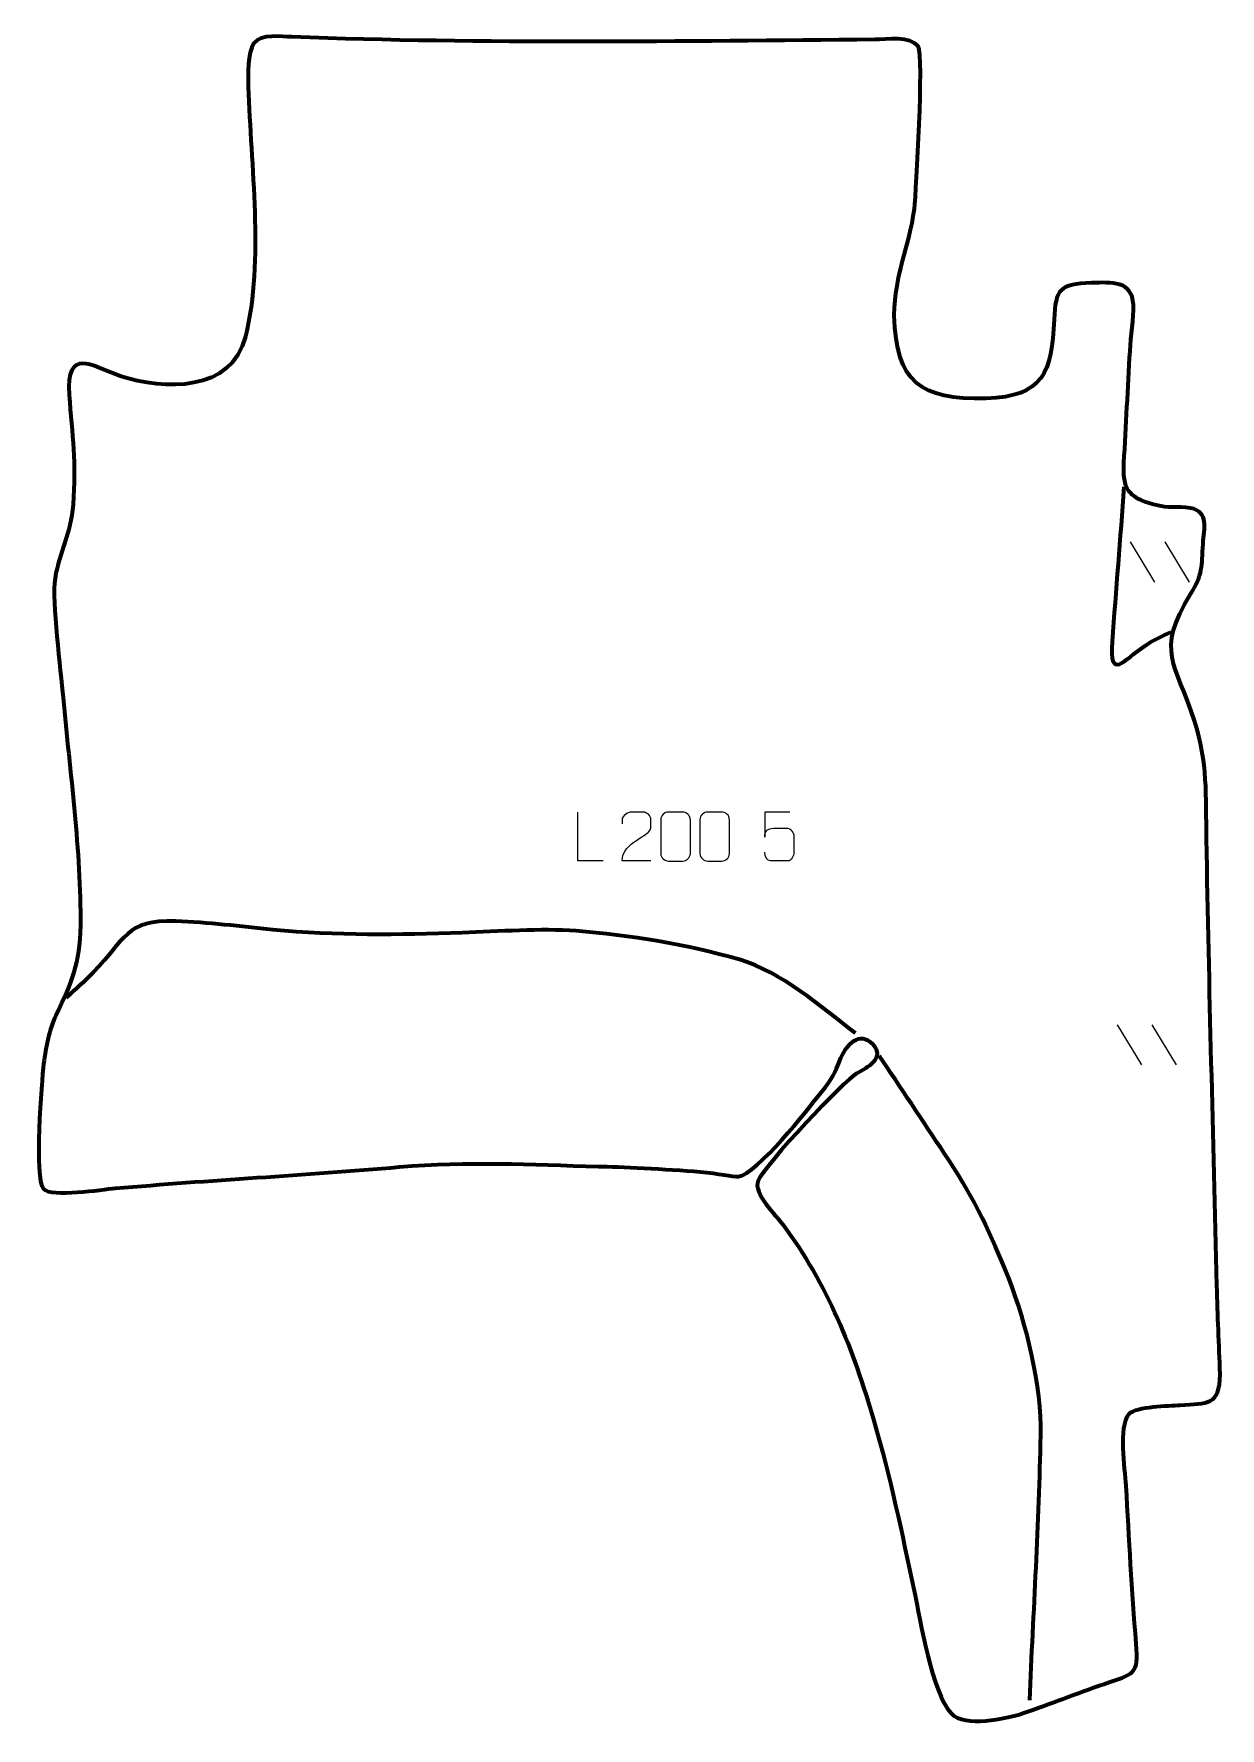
# Model space of a CAD drawing. Header units: millimetres. Extents: x -304 to 302, y -434 to 432.
import ezdxf

# ---------------------------------------------------------------- set-up
doc = ezdxf.new("R2010")
doc.units = ezdxf.units.MM
doc.header["$MEASUREMENT"] = 0
for name, color, linetype in [('layer 1', 7, 'Continuous'), ('layer 2', 7, 'Continuous'), ('layer 3', 7, 'Continuous')]:
    doc.layers.add(name, color=color, linetype=linetype)

msp = doc.modelspace()

# ---------------------------------------------------------------- linework, layer by layer
at = {"layer": 'layer 1', "color": 250, "lineweight": 9}
for points in [[(255.876, 172.0407), (255.876, 172.0407), (268.2403, 151.4964), (268.2403, 151.4964)], [(273.6059, 172.0407), (273.6059, 172.0407), (285.9702, 151.4964), (285.9702, 151.4964)], [(249.2642, -74.5511), (249.2642, -74.5511), (261.6285, -95.0954), (261.6285, -95.0954)], [(266.9941, -74.5511), (266.9941, -74.5511), (279.3584, -95.0954), (279.3584, -95.0954)]]:
    msp.add_open_spline(points, degree=3, dxfattribs=at)
for points, knots in [([(-13.4665, 9.0724), (-13.4665, 9.0724), (-26.4156, 9.0724), (-26.4156, 9.0724), (-26.4156, 9.0724), (-26.4156, 9.0724), (-26.4156, 34.026), (-26.4156, 34.026)], [0, 0, 0, 0, 0.33333333, 0.33333333, 0.33333333, 0.33333333, 1, 1, 1, 1]), ([(10.9558, 9.0621), (6.0414, 9.0624), (1.127, 9.0624), (-3.7871, 9.0621), (-3.7871, 9.0621), (-3.7871, 18.9944), (10.8639, 21.6356), (10.9558, 25.9459), (10.9558, 25.9459), (10.9555, 27.37), (10.9555, 28.7937), (10.9558, 30.217), (10.9558, 30.217), (10.9389, 32.2941), (8.8161, 34.0189), (7.1451, 34.0362), (7.1451, 34.0362), (5.0719, 34.0358), (2.999, 34.0358), (0.9266, 34.0362), (0.9266, 34.0362), (-0.8955, 34.0527), (-3.7202, 32.2606), (-3.7871, 30.167), (-3.7871, 30.167), (-3.7871, 30.167), (-3.7871, 28.1122), (-3.7871, 28.1122)], [0, 0, 0, 0, 0.125, 0.125, 0.125, 0.125, 0.25, 0.25, 0.25, 0.25, 0.375, 0.375, 0.375, 0.375, 0.5, 0.5, 0.5, 0.5, 0.625, 0.625, 0.625, 0.625, 0.75, 0.75, 0.75, 0.75, 1, 1, 1, 1]), ([(20.0037, 34.0485), (22.3698, 34.0485), (24.7363, 34.0485), (27.1028, 34.0485), (27.1028, 34.0485), (29.0833, 34.0841), (31.1093, 32.5898), (31.1364, 30.1477), (31.1364, 30.1477), (31.136, 24.3903), (31.136, 18.6325), (31.1364, 12.8743), (31.1364, 12.8743), (30.9943, 10.5467), (29.2879, 9.0644), (27.1028, 9.0536), (27.1028, 9.0536), (24.7304, 9.054), (22.358, 9.054), (19.986, 9.0536), (19.986, 9.0536), (18.0275, 8.948), (16.0211, 10.8359), (16.0325, 12.8569), (16.0325, 12.8569), (16.0329, 18.6375), (16.0329, 24.4178), (16.0325, 30.1976), (16.0325, 30.1976), (16.0368, 32.3396), (17.8139, 34.0621), (20.0037, 34.0485)], [0, 0, 0, 0, 0.11111111, 0.11111111, 0.11111111, 0.11111111, 0.22222222, 0.22222222, 0.22222222, 0.22222222, 0.33333333, 0.33333333, 0.33333333, 0.33333333, 0.44444444, 0.44444444, 0.44444444, 0.44444444, 0.55555556, 0.55555556, 0.55555556, 0.55555556, 0.66666667, 0.66666667, 0.66666667, 0.66666667, 0.77777778, 0.77777778, 0.77777778, 0.77777778, 1, 1, 1, 1]), ([(40.0037, 34.0485), (42.3698, 34.0485), (44.7363, 34.0485), (47.1028, 34.0485), (47.1028, 34.0485), (49.0833, 34.0841), (51.1093, 32.5898), (51.1364, 30.1477), (51.1364, 30.1477), (51.136, 24.3903), (51.136, 18.6325), (51.1364, 12.8743), (51.1364, 12.8743), (50.9943, 10.5467), (49.2879, 9.0644), (47.1028, 9.0536), (47.1028, 9.0536), (44.7304, 9.054), (42.358, 9.054), (39.986, 9.0536), (39.986, 9.0536), (38.0275, 8.948), (36.0211, 10.8359), (36.0325, 12.8569), (36.0325, 12.8569), (36.0329, 18.6375), (36.0329, 24.4178), (36.0325, 30.1976), (36.0325, 30.1976), (36.0368, 32.3396), (37.8139, 34.0621), (40.0037, 34.0485)], [0, 0, 0, 0, 0.11111111, 0.11111111, 0.11111111, 0.11111111, 0.22222222, 0.22222222, 0.22222222, 0.22222222, 0.33333333, 0.33333333, 0.33333333, 0.33333333, 0.44444444, 0.44444444, 0.44444444, 0.44444444, 0.55555556, 0.55555556, 0.55555556, 0.55555556, 0.66666667, 0.66666667, 0.66666667, 0.66666667, 0.77777778, 0.77777778, 0.77777778, 0.77777778, 1, 1, 1, 1]), ([(81.9785, 34.004), (81.9785, 34.004), (69.1268, 34.004), (69.1268, 34.004), (69.1268, 34.004), (69.1271, 29.7734), (69.1271, 25.5425), (69.1268, 21.3113), (69.1268, 21.3113), (69.1265, 24.6214), (70.7575, 25.6932), (73.5695, 25.7537), (73.5695, 25.7537), (76.0091, 25.754), (78.4486, 25.754), (80.8878, 25.7537), (80.8878, 25.7537), (82.5376, 25.7605), (84.0125, 23.38), (84.041, 21.3113), (84.041, 21.3113), (84.0407, 18.724), (84.0407, 16.1364), (84.041, 13.5487), (84.041, 13.5487), (84.0872, 11.5893), (82.5878, 9.153), (80.9619, 9.0945), (80.9619, 9.0945), (79.0054, 9.0948), (74.1104, 9.0948), (72.1534, 9.0945), (72.1534, 9.0945), (70.3079, 9.0857), (69.2008, 11.0505), (69.18, 13.6016)], [0, 0, 0, 0, 0.1, 0.1, 0.1, 0.1, 0.2, 0.2, 0.2, 0.2, 0.3, 0.3, 0.3, 0.3, 0.4, 0.4, 0.4, 0.4, 0.5, 0.5, 0.5, 0.5, 0.6, 0.6, 0.6, 0.6, 0.7, 0.7, 0.7, 0.7, 0.8, 0.8, 0.8, 0.8, 1, 1, 1, 1])]:
    msp.add_open_spline(points, degree=3, knots=knots, dxfattribs=at)
at = {"layer": 'layer 2', "color": 20, "lineweight": 158}
msp.add_open_spline([(-172.4581, 429.952), (-75.4954, 426.2918), (27.8195, 427.7522), (125.3537, 428.6101), (125.3537, 428.6101), (131.1775, 428.7002), (143.9478, 430.5028), (147.4901, 425.2067), (147.4901, 425.2067), (150.7158, 420.3842), (146.4397, 351.7936), (145.6752, 342.172), (145.6752, 342.172), (142.7093, 321.8849), (135.81, 309.822), (135.3358, 287.663), (135.3358, 287.663), (136.4259, 253.2352), (148.3263, 244.7835), (182.2455, 245.2592), (182.2455, 245.2592), (211.6424, 246.4033), (215.8936, 258.6687), (217.0061, 285.5703), (217.0061, 285.5703), (217.6982, 301.2857), (219.8534, 303.7347), (236.1199, 304.3429), (236.1199, 304.3429), (246.1958, 304.6078), (257.1789, 305.6015), (257.5185, 293.1113), (257.5185, 293.1113), (257.6993, 286.463), (256.2567, 276.8036), (255.8121, 269.6524), (255.8121, 269.6524), (254.7297, 250.5767), (253.8231, 231.5278), (252.6859, 212.4509), (252.6859, 212.4509), (252.0691, 199.2491), (254.7002, 194.7516), (267.8782, 191.0798), (267.8782, 191.0798), (276.3586, 188.9311), (279.4592, 190.3063), (286.6947, 189.3476), (286.6947, 189.3476), (296.3781, 187.3602), (293.662, 178.8967), (293.1477, 171.1363), (293.1477, 171.1363), (292.4049, 159.5206), (293.1161, 155.5883), (286.7335, 145.3117), (286.7335, 145.3117), (268.6394, 115.6265), (279.1185, 110.6656), (288.783, 80.6892), (288.783, 80.6892), (295.6749, 59.3126), (294.529, 42.4096), (294.9032, 20.3046), (294.9032, 20.3046), (296.204, -55.7686), (298.3992, -131.8194), (300.1921, -207.8814), (300.1921, -207.8814), (300.6076, -222.9664), (301.3361, -237.9308), (301.863, -252.9807), (301.863, -252.9807), (301.6166, -269.473), (295.5833, -267.7247), (281.3783, -268.8456), (281.3783, -268.8456), (275.6348, -269.2988), (258.9875, -269.4254), (255.2972, -273.3694), (255.2972, -273.3694), (249.9242, -280.4086), (253.2152, -300.7869), (253.8136, -310.139), (253.8136, -310.139), (255.4837, -337.1373), (256.6299, -363.5452), (258.9842, -390.5576), (258.9842, -390.5576), (260.3356, -407.0312), (258.0351, -405.841), (242.3615, -411.3164), (242.3615, -411.3164), (228.538, -416.157), (214.8278, -421.4862), (201.073, -426.2926), (201.073, -426.2926), (192.243, -428.9528), (171.4364, -433.8451), (164.3622, -426.2217), (164.3622, -426.2217), (154.5139, -415.6087), (148.6974, -378.9398), (145.5122, -363.799), (145.5122, -363.799), (139.1448, -333.8969), (133.4742, -306.2534), (124.8924, -276.7623), (124.8924, -276.7623), (114.178, -240.1424), (101.3867, -207.5045), (78.3581, -176.5868), (78.3581, -176.5868), (74.6384, -171.7962), (63.0586, -160.537), (65.7335, -154.2027), (65.7335, -154.2027), (69.1315, -146.1563), (110.4454, -102.4078), (116.0883, -99.4468), (116.0883, -99.4468), (121.4697, -96.6232), (131.0324, -91.4572), (124.2995, -84.5041), (124.2995, -84.5041), (117.4779, -77.4595), (111.0226, -84.7998), (108.1068, -91.4224), (108.1068, -91.4224), (104.0886, -100.5489), (104.7869, -100.7421), (97.9623, -109.2255), (97.9623, -109.2255), (91.467, -117.2996), (64.7911, -151.3453), (55.7357, -152.0173), (55.7357, -152.0173), (52.5116, -152.2566), (45.7018, -150.5007), (36.1086, -149.7025), (36.1086, -149.7025), (18.6151, -148.2468), (-5.5424, -147.1375), (-15.7466, -146.9047), (-15.7466, -146.9047), (-50.9444, -146.1014), (-82.1857, -144.1105), (-117.6062, -147.2303), (-117.6062, -147.2303), (-165.9741, -151.436), (-214.539, -153.9024), (-262.7938, -158.105), (-262.7938, -158.105), (-269.5635, -158.6946), (-295.3362, -162.8295), (-299.4698, -158.407), (-299.4698, -158.407), (-304.3522, -153.1833), (-300.4316, -103.3323), (-299.3623, -94.5326), (-299.3623, -94.5326), (-298.266, -85.5101), (-296.4049, -76.8916), (-293.1337, -69.9452), (-293.1337, -69.9452), (-284.8563, -52.3686), (-281.0915, -43.7858), (-280.6016, -23.9165), (-280.6016, -23.9165), (-280.1888, 13.9821), (-286.0213, 54.6297), (-289.4031, 92.6352), (-289.4031, 92.6352), (-290.6586, 106.4875), (-295.3146, 141.8076), (-293.5218, 153.4804), (-293.5218, 153.4804), (-291.1691, 167.3017), (-285.5956, 175.9133), (-284.2934, 191.1604), (-284.2934, 191.1604), (-282.6993, 212.1538), (-284.7726, 226.7111), (-286.3519, 247.1927), (-286.3519, 247.1927), (-287.6572, 271.5062), (-275.6166, 262.3434), (-260.2491, 256.7341), (-260.2491, 256.7341), (-237.8024, 249.4548), (-203.2421, 248.3323), (-196.2038, 277.041), (-196.2038, 277.041), (-186.7347, 315.6653), (-193.622, 364.786), (-194.7606, 404.5422), (-194.7606, 404.5422), (-194.9356, 410.6549), (-195.3109, 421.6028), (-191.9584, 426.8565), (-191.9584, 426.8565), (-188.3076, 431.5364), (-177.7901, 430.1722), (-172.4581, 429.952)], degree=3, knots=[0, 0, 0, 0, 0.01923077, 0.01923077, 0.01923077, 0.01923077, 0.03846154, 0.03846154, 0.03846154, 0.03846154, 0.05769231, 0.05769231, 0.05769231, 0.05769231, 0.07692308, 0.07692308, 0.07692308, 0.07692308, 0.09615385, 0.09615385, 0.09615385, 0.09615385, 0.11538462, 0.11538462, 0.11538462, 0.11538462, 0.13461538, 0.13461538, 0.13461538, 0.13461538, 0.15384615, 0.15384615, 0.15384615, 0.15384615, 0.17307692, 0.17307692, 0.17307692, 0.17307692, 0.19230769, 0.19230769, 0.19230769, 0.19230769, 0.21153846, 0.21153846, 0.21153846, 0.21153846, 0.23076923, 0.23076923, 0.23076923, 0.23076923, 0.25, 0.25, 0.25, 0.25, 0.26923077, 0.26923077, 0.26923077, 0.26923077, 0.28846154, 0.28846154, 0.28846154, 0.28846154, 0.30769231, 0.30769231, 0.30769231, 0.30769231, 0.32692308, 0.32692308, 0.32692308, 0.32692308, 0.34615385, 0.34615385, 0.34615385, 0.34615385, 0.36538462, 0.36538462, 0.36538462, 0.36538462, 0.38461538, 0.38461538, 0.38461538, 0.38461538, 0.40384615, 0.40384615, 0.40384615, 0.40384615, 0.42307692, 0.42307692, 0.42307692, 0.42307692, 0.44230769, 0.44230769, 0.44230769, 0.44230769, 0.46153846, 0.46153846, 0.46153846, 0.46153846, 0.48076923, 0.48076923, 0.48076923, 0.48076923, 0.5, 0.5, 0.5, 0.5, 0.51923077, 0.51923077, 0.51923077, 0.51923077, 0.53846154, 0.53846154, 0.53846154, 0.53846154, 0.55769231, 0.55769231, 0.55769231, 0.55769231, 0.57692308, 0.57692308, 0.57692308, 0.57692308, 0.59615385, 0.59615385, 0.59615385, 0.59615385, 0.61538462, 0.61538462, 0.61538462, 0.61538462, 0.63461538, 0.63461538, 0.63461538, 0.63461538, 0.65384615, 0.65384615, 0.65384615, 0.65384615, 0.67307692, 0.67307692, 0.67307692, 0.67307692, 0.69230769, 0.69230769, 0.69230769, 0.69230769, 0.71153846, 0.71153846, 0.71153846, 0.71153846, 0.73076923, 0.73076923, 0.73076923, 0.73076923, 0.75, 0.75, 0.75, 0.75, 0.76923077, 0.76923077, 0.76923077, 0.76923077, 0.78846154, 0.78846154, 0.78846154, 0.78846154, 0.80769231, 0.80769231, 0.80769231, 0.80769231, 0.82692308, 0.82692308, 0.82692308, 0.82692308, 0.84615385, 0.84615385, 0.84615385, 0.84615385, 0.86538462, 0.86538462, 0.86538462, 0.86538462, 0.88461538, 0.88461538, 0.88461538, 0.88461538, 0.90384615, 0.90384615, 0.90384615, 0.90384615, 0.92307692, 0.92307692, 0.92307692, 0.92307692, 0.94230769, 0.94230769, 0.94230769, 0.94230769, 0.96153846, 0.96153846, 0.96153846, 0.96153846, 1, 1, 1, 1], dxfattribs=at)
at = {"layer": 'layer 3', "color": 177, "lineweight": 158}
for points, knots in [([(252.6881, 200.2291), (250.759, 173.8337), (248.6453, 147.4927), (246.6391, 121.113), (246.6391, 121.113), (245.0863, 100.6942), (252.7485, 111.8027), (263.1779, 118.8562), (263.1779, 118.8562), (267.646, 121.8779), (272.0532, 123.8616), (276.892, 126.1371)], [0, 0, 0, 0, 0.25, 0.25, 0.25, 0.25, 0.5, 0.5, 0.5, 0.5, 1, 1, 1, 1]), ([(115.4433, -78.8264), (97.8048, -65.4235), (77.6499, -47.5395), (56.2515, -41.3209), (56.2515, -41.3209), (30.4085, -33.8107), (-0.3859, -28.7013), (-27.2367, -26.6784), (-27.2367, -26.6784), (-45.2464, -25.3665), (-67.0603, -26.9619), (-85.407, -27.5818), (-85.407, -27.5818), (-118.0045, -28.683), (-149.7436, -29.2393), (-182.2801, -26.033), (-182.2801, -26.033), (-198.8601, -24.3637), (-215.2021, -22.3345), (-231.8802, -21.6733), (-231.8802, -21.6733), (-257.738, -20.7305), (-257.4389, -31.1667), (-273.8611, -47.7627), (-273.8611, -47.7627), (-278.3139, -52.2627), (-283.2707, -56.5636), (-287.9258, -60.8902)], [0, 0, 0, 0, 0.125, 0.125, 0.125, 0.125, 0.25, 0.25, 0.25, 0.25, 0.375, 0.375, 0.375, 0.375, 0.5, 0.5, 0.5, 0.5, 0.625, 0.625, 0.625, 0.625, 0.75, 0.75, 0.75, 0.75, 1, 1, 1, 1]), ([(204.5836, -419.5281), (206.4512, -374.5772), (209.3405, -329.0553), (210.1946, -284.1433), (210.1946, -284.1433), (210.6621, -259.5579), (203.0637, -227.3255), (193.8023, -204.0966), (193.8023, -204.0966), (184.8003, -181.5181), (176.7036, -164.2963), (163.3116, -143.8947), (163.3116, -143.8947), (152.1031, -126.8194), (140.6385, -109.9135), (129.3735, -92.8757), (129.3735, -92.8757), (129.3735, -92.8757), (128.5492, -91.6291), (128.5492, -91.6291), (128.5492, -91.6291), (128.5492, -91.6291), (127.7264, -90.382), (127.7264, -90.382)], [0, 0, 0, 0, 0.14285714, 0.14285714, 0.14285714, 0.14285714, 0.28571429, 0.28571429, 0.28571429, 0.28571429, 0.42857143, 0.42857143, 0.42857143, 0.42857143, 0.57142857, 0.57142857, 0.57142857, 0.57142857, 0.71428571, 0.71428571, 0.71428571, 0.71428571, 1, 1, 1, 1])]:
    msp.add_open_spline(points, degree=3, knots=knots, dxfattribs=at)

doc.saveas('drawing.dxf')
